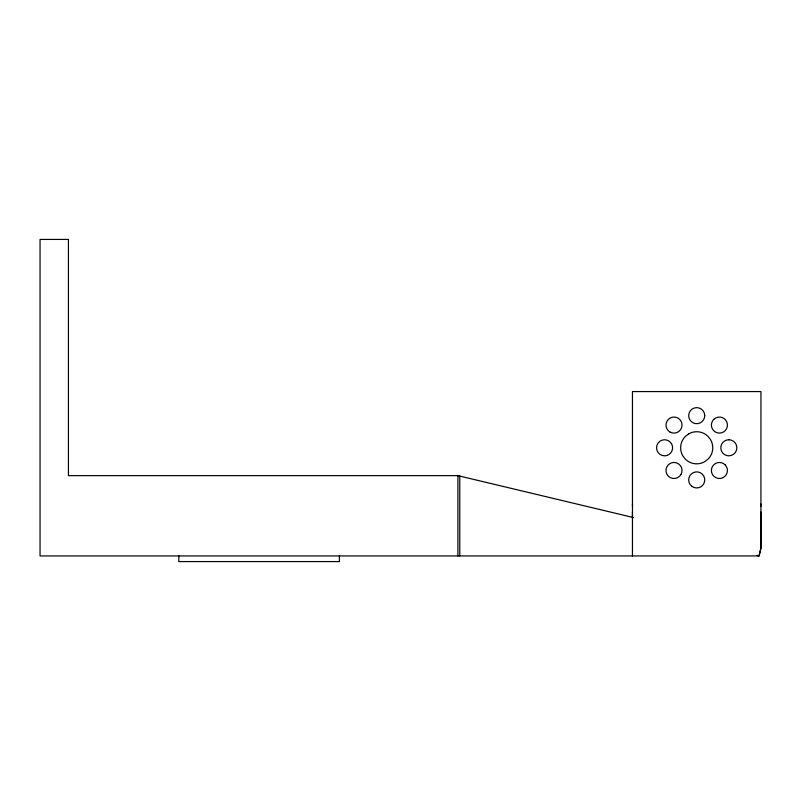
<?xml version="1.0" encoding="UTF-8"?>
<svg xmlns="http://www.w3.org/2000/svg" width="801" height="801" viewBox="0 0 801 801"><rect width="100%" height="100%" fill="white"/><g stroke="black" fill="none" stroke-linecap="round" stroke-linejoin="round"><path stroke-width="1.2" d="M760.95 512.029L760.94 548.134L759.048 555.944L40.05 555.944L40.05 239.429L68.425 239.429L68.425 475.644L457.902 475.644L633.421 517.536M632.46 517.306L632.46 512.029M760.92 506.182L760.95 503.999M756.625 555.363L759.048 555.944L760.92 548.134L760.95 391.569L632.46 391.569L632.46 555.944M632.46 503.999L632.5 506.182M459.774 555.944L459.774 475.864L457.902 475.644L457.902 555.944M339.414 555.744L339.414 561.571L178.803 561.571L178.803 555.744M704.74 415.659L704.459 417.742A8.03 8.03 0 0 1 688.95 417.742L688.68 415.659A8.03 8.03 0 0 1 696.71 407.629A8.03 8.03 0 0 1 704.74 415.659M713.741 419.394L712.469 421.056A8.03 8.03 0 0 0 723.433 432.029L725.095 430.748A8.03 8.03 0 0 0 725.095 419.394A8.03 8.03 0 0 0 713.741 419.394M680.95 474.512L679.669 476.174A8.03 8.03 0 0 1 668.314 476.174A8.03 8.03 0 0 1 668.314 464.82L669.976 463.539A8.03 8.03 0 0 1 680.95 474.512M688.48 433.992L685.185 436.595A16.06 16.06 0 0 0 682.913 456.009L685.516 459.303A16.06 16.06 0 0 0 704.93 461.576L708.224 458.983A16.06 16.06 0 0 0 710.497 439.559L707.904 436.265A16.06 16.06 0 0 0 688.48 433.992M728.83 439.749L726.747 440.029A8.03 8.03 0 0 0 726.747 455.539L728.83 455.819A8.03 8.03 0 0 0 736.86 447.789A8.03 8.03 0 0 0 728.83 439.749M666.662 455.539L664.58 455.819A8.03 8.03 0 0 1 656.55 447.789A8.03 8.03 0 0 1 664.58 439.749L666.662 440.029A8.03 8.03 0 0 1 666.662 455.539M725.095 464.82L723.433 463.539A8.03 8.03 0 0 0 712.469 474.512L713.741 476.174A8.03 8.03 0 0 0 725.095 476.174A8.03 8.03 0 0 0 725.095 464.82M669.976 432.029L668.314 430.748A8.03 8.03 0 0 1 668.314 419.394A8.03 8.03 0 0 1 679.669 419.394L680.95 421.056A8.03 8.03 0 0 1 669.976 432.029M691.864 486.317A8.03 8.03 0 0 0 704.68 480.9A8.03 8.03 0 0 0 693.576 472.51A8.03 8.03 0 0 0 691.864 486.317"/></g></svg>
